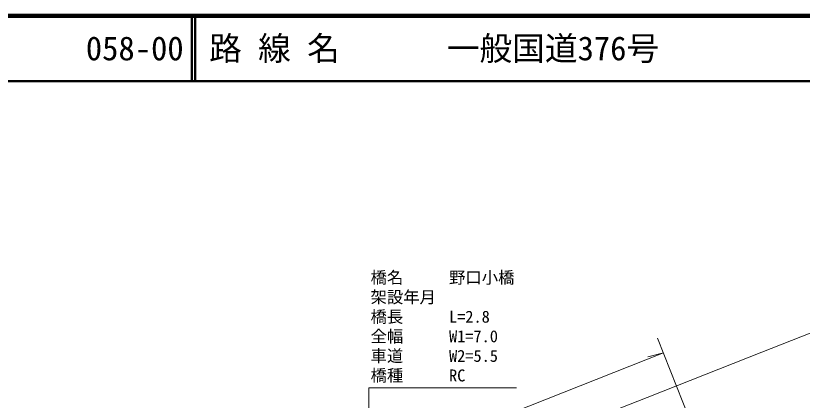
# Model space of a CAD drawing. Units: millimetres at full size, sheet at 1:1000; details may follow other scales. Extents: x 40000 to 680000, y 20000 to 380000.
# Drawn here: x 150798 to 271105, y 321100 to 380000 of the extents above; entities that cross this region are included whole.
import ezdxf
from ezdxf.enums import TextEntityAlignment as Align

# ---------------------------------------------------------------- set-up
doc = ezdxf.new("R2010")
doc.units = ezdxf.units.MM
doc.header["$LTSCALE"] = 1000
for name, color, linetype, lineweight in [('M-BGD', 7, 'Continuous', 25), ('M-STR-HTXT', 7, 'Continuous', 13), ('M-TTL', 2, 'Continuous', 140), ('M-TTL-LINE', 7, 'Continuous', 50)]:
    doc.layers.add(name, color=color, linetype=linetype, lineweight=lineweight)
doc.layers.add('M-TTL-TXT', color=7, linetype='Continuous')
doc.styles.add('ＭＳ ゴシック', font='')
doc.styles.get('ＭＳ ゴシック').set_extended_font_data('MS Gothic')

msp = doc.modelspace()

# ---------------------------------------------------------------- linework, layer by layer
at = {"layer": 'M-STR-HTXT'}
for p, q in [((259389, 304193), (248978, 330615)), ((249872, 328346), (247485, 327773))]:
    msp.add_line(p, q, dxfattribs=at)
for points in [[(296387, 340832), (281400, 334939), (264905, 328462), (247406, 321544), (220662, 311028), (197895, 302081), (176806, 293885), (172370, 292024), (168122, 290633), (165086, 289846), (160971, 288974), (157153, 288483), (152693, 288164), (149169, 288164), (145235, 288349), (140681, 289048), (132804, 291234), (114461, 296481)], [(165232, 295007), (169022, 296330), (175881, 298833), (181515, 301256), (191307, 305108), (202494, 309511), (221441, 317068), (231983, 321297), (249872, 328346)], [(204952, 282355), (204787, 323029), (227400, 323029)]]:
    msp.add_lwpolyline(points, dxfattribs=at)
at = {"layer": 'M-TTL'}
msp.add_line((680000, 380000), (40000, 380000), dxfattribs=at)
at = {"layer": 'M-TTL-LINE'}
for p, q in [((177750, 380000), (177750, 370000)), ((178250, 380000), (178250, 370000)), ((40000, 370000), (680000, 370000))]:
    msp.add_line(p, q, dxfattribs=at)

# ---------------------------------------------------------------- texts
at = {"layer": 'M-BGD', "style": 'ＭＳ ゴシック'}
for s, p in [('橋名', (205076, 338437)), ('野口小橋', (217076, 338437)), ('架設年月', (205076, 335437)), ('橋長', (205076, 332437)), ('L=2.8', (217076, 332437)), ('全幅', (205076, 329437)), ('W1=7.0', (217076, 329437)), ('車道', (205076, 326437)), ('W2=5.5', (217076, 326437)), ('橋種', (205076, 323437)), ('RC', (217076, 323437))]:
    msp.add_text(s, height=1833, dxfattribs=at).set_placement(p, align=Align.BOTTOM_LEFT)
at = {"layer": 'M-TTL-TXT', "style": 'ＭＳ ゴシック'}
for s, p in [('058-00', (161521, 375000)), ('路 線 名', (180380, 375000)), ('一般国道376号', (216734, 375000))]:
    msp.add_text(s, height=3666, dxfattribs=at).set_placement(p, align=Align.MIDDLE_LEFT)

doc.saveas('drawing.dxf')
